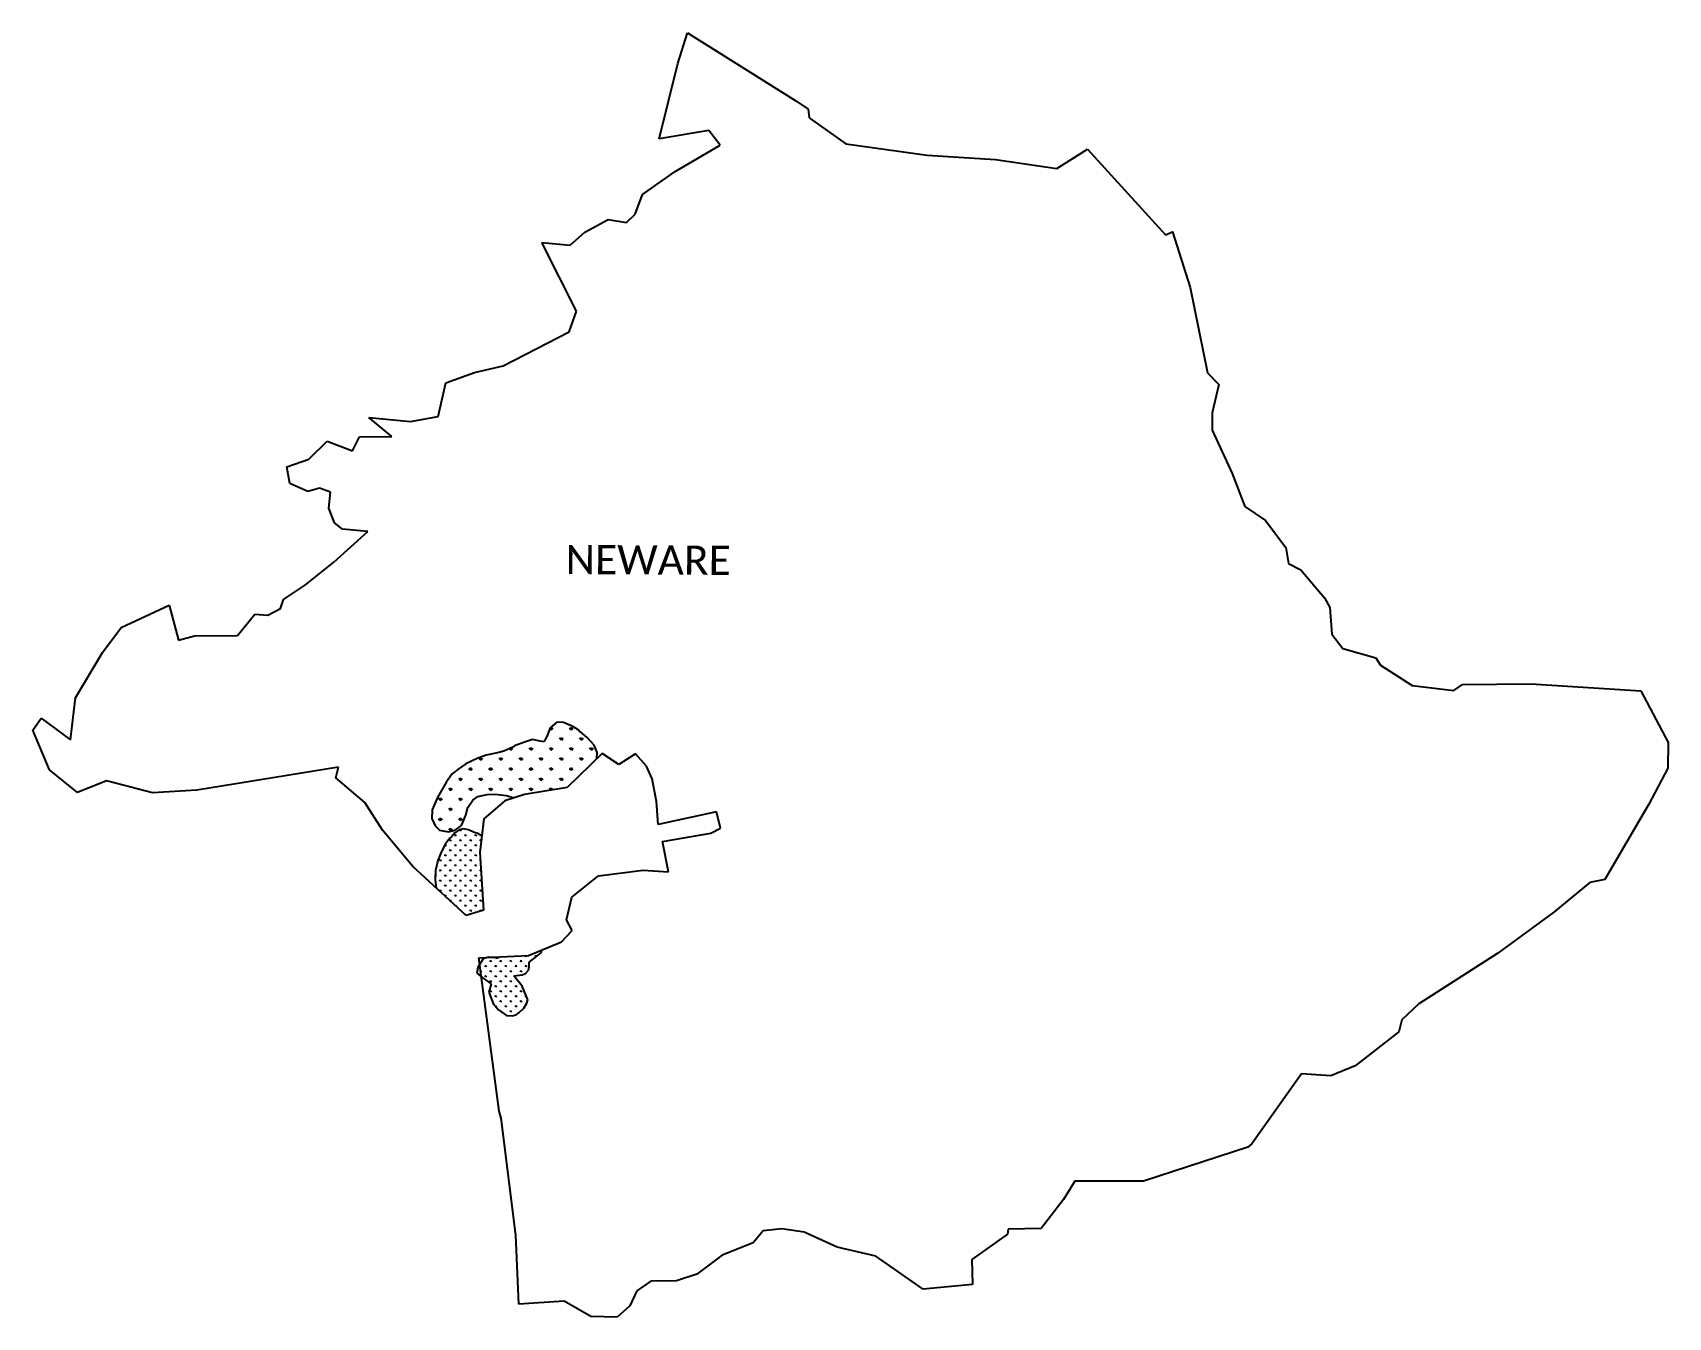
# Model space of a CAD drawing. Header units: metres. Extents: x 315728 to 321562, y 1890979 to 1895561.
import ezdxf

# ---------------------------------------------------------------- set-up
doc = ezdxf.new("R2010")
doc.units = ezdxf.units.M
for name, color, linetype in [('MANGROOVES', 112, 'Continuous'), ('village', 3, 'Continuous'), ('VILLAGE NAME', 250, 'Continuous')]:
    doc.layers.add(name, color=color, linetype=linetype)
doc.styles.get("Standard").update_dxf_attribs({"font": 'simplex.shx'})

msp = doc.modelspace()

# ---------------------------------------------------------------- linework, layer by layer
at = {"color": 3, "flags": 128}
msp.add_lwpolyline([(319381, 1895076.4), (319490.3, 1895145.4)], dxfattribs=at)
at = {"layer": 'MANGROOVES'}
for p, q in [((317573.5, 1893082.1), (317561.5, 1893050.5)), ((317597.7, 1893102.2), (317573.5, 1893082.1)), ((317621.6, 1893100.2), (317597.7, 1893102.2)), ((317654.1, 1893085.9), (317621.6, 1893100.2)), ((317673.2, 1893074.4), (317654.1, 1893085.9)), ((317681.2, 1893066.3), (317673.2, 1893074.4)), ((317681.6, 1893067.3), (317681.2, 1893066.3)), ((317705.5, 1893047.1), (317681.6, 1893067.3)), ((317440.4, 1893012.2), (317408.7, 1892998.1)), ((317446.3, 1893017.7), (317440.4, 1893012.2)), ((317485.3, 1893031.8), (317446.3, 1893017.7)), ((317510.7, 1893039.7), (317485.3, 1893031.8)), ((317531.9, 1893035.3), (317510.7, 1893039.7)), ((317551.8, 1893031.2), (317531.9, 1893035.3)), ((317561.5, 1893050.5), (317551.8, 1893031.2)), ((317731.1, 1893019.5), (317705.5, 1893047.1)), ((317741, 1892993.2), (317731.1, 1893019.5)), ((317273.4, 1892953), (317249.1, 1892937.1)), ((317313.8, 1892972.8), (317273.4, 1892953)), ((317346.1, 1892984.6), (317313.8, 1892972.8)), ((317386.5, 1892992.3), (317346.1, 1892984.6)), ((317408.7, 1892998.1), (317386.5, 1892992.3)), ((317740.3, 1892971.5), (317741, 1892993.2)), ((317204.3, 1892889.1), (317171.6, 1892833)), ((317224.7, 1892917.1), (317204.3, 1892889.1)), ((317249.1, 1892937.1), (317224.7, 1892917.1)), ((317171.6, 1892833), (317153.1, 1892788.8)), ((317297.4, 1892824), (317315.6, 1892836.1)), ((317315.6, 1892836.1), (317349, 1892843.5)), ((317349, 1892843.5), (317377.7, 1892845.1)), ((317377.7, 1892845.1), (317418.4, 1892840.6)), ((317418.4, 1892840.6), (317441, 1892833.2)), ((317441, 1892833.2), (317443.9, 1892831.4)), ((317153.1, 1892788.8), (317152, 1892757.9)), ((317273.4, 1892770), (317280.4, 1892798)), ((317280.4, 1892798), (317297.4, 1892824)), ((317152, 1892757.9), (317163.5, 1892732)), ((317163.5, 1892732), (317179.2, 1892716.5)), ((317179.2, 1892716.5), (317210.9, 1892710.8)), ((317210.9, 1892710.8), (317235.4, 1892716.9)), ((317248.4, 1892716.8), (317233.4, 1892707.3)), ((317235.4, 1892716.9), (317258.1, 1892733)), ((317263.2, 1892721), (317248.4, 1892716.8)), ((317258.1, 1892733), (317273.4, 1892770)), ((317282.4, 1892717.3), (317263.2, 1892721)), ((317300.9, 1892709.6), (317282.4, 1892717.3)), ((317200, 1892668.1), (317185.1, 1892638.5)), ((317215.3, 1892686.5), (317200, 1892668.1)), ((317223.4, 1892694.3), (317215.3, 1892686.5)), ((317233.4, 1892707.3), (317223.4, 1892694.3)), ((317316, 1892704.3), (317300.9, 1892709.6)), ((317330.2, 1892696.5), (317316, 1892704.3)), ((317172.9, 1892608.4), (317164.8, 1892572.3)), ((317185.1, 1892638.5), (317172.9, 1892608.4)), ((317164.8, 1892572.3), (317163.6, 1892538)), ((317163.6, 1892538), (317166.6, 1892510.9)), ((317334.8, 1892257.5), (317326.9, 1892244.3)), ((317354.1, 1892264.2), (317334.8, 1892257.5)), ((317371.5, 1892262.6), (317354.1, 1892264.2)), ((317388.4, 1892258.4), (317371.5, 1892262.6)), ((317389.5, 1892264.1), (317388.4, 1892258.4)), ((317499.3, 1892245.2), (317525.1, 1892266.4)), ((317525.1, 1892266.4), (317543.3, 1892280.2)), ((317543.3, 1892280.2), (317544.5, 1892289.2)), ((317316.3, 1892227), (317312, 1892206.2)), ((317312, 1892206.2), (317334.6, 1892189)), ((317326.9, 1892244.3), (317316.3, 1892227)), ((317334.6, 1892189), (317363.2, 1892168.6)), ((317444.8, 1892197.1), (317473.5, 1892200.6)), ((317473.4, 1892160.5), (317444.8, 1892197.1)), ((317473.5, 1892200.6), (317486, 1892205.4)), ((317486, 1892205.4), (317497.1, 1892217.2)), ((317497.1, 1892217.2), (317498.4, 1892229.5)), ((317498.4, 1892229.5), (317499.3, 1892245.2)), ((317363.2, 1892168.6), (317354.9, 1892138.5)), ((317354.9, 1892138.5), (317370.8, 1892098)), ((317494.2, 1892111.3), (317473.4, 1892160.5)), ((317370.8, 1892098), (317389.5, 1892075.8)), ((317389.5, 1892075.8), (317418.3, 1892056)), ((317463.1, 1892066.2), (317479.6, 1892081.3)), ((317479.6, 1892081.3), (317490.1, 1892099.8)), ((317490.1, 1892099.8), (317494.2, 1892111.3)), ((317418.3, 1892056), (317438.7, 1892053.8)), ((317438.7, 1892053.8), (317453, 1892058.3)), ((317453, 1892058.3), (317463.1, 1892066.2))]:
    msp.add_line(p, q, dxfattribs=at)
at = {"layer": 'MANGROOVES', "linetype": 'Continuous'}
for p, q in [((317577.8, 1893073.9), (317572.4, 1893079.3)), ((317577.8, 1893073.9), (317577.8, 1893083.4)), ((317577.8, 1893073.9), (317584.5, 1893080.6)), ((317649.6, 1893073.9), (317642.9, 1893080.6)), ((317649.6, 1893073.9), (317649.6, 1893083.4)), ((317649.6, 1893073.9), (317656.4, 1893080.6)), ((317434.1, 1893002.1), (317429, 1893007.1)), ((317434.1, 1893002.1), (317434.1, 1893009.4)), ((317434.1, 1893002.1), (317440.8, 1893008.8)), ((317505.9, 1893002.1), (317499.2, 1893008.8)), ((317505.9, 1893002.1), (317505.9, 1893011.6)), ((317505.9, 1893002.1), (317512.7, 1893008.8)), ((317577.8, 1893002.1), (317571, 1893008.8)), ((317577.8, 1893002.1), (317577.8, 1893011.6)), ((317577.8, 1893002.1), (317584.5, 1893008.8)), ((317613.7, 1893038), (317607, 1893044.7)), ((317613.7, 1893038), (317613.7, 1893047.5)), ((317613.7, 1893038), (317620.4, 1893044.7)), ((317649.6, 1893002.1), (317642.9, 1893008.8)), ((317649.6, 1893002.1), (317649.6, 1893011.6)), ((317649.6, 1893002.1), (317656.4, 1893008.8)), ((317685.5, 1893038), (317678.8, 1893044.7)), ((317685.5, 1893038), (317685.5, 1893047.5)), ((317685.5, 1893038), (317692.3, 1893044.7)), ((317721.5, 1893002.1), (317714.7, 1893008.8)), ((317721.5, 1893002.1), (317721.5, 1893011.6)), ((317721.5, 1893002.1), (317728.2, 1893008.8)), ((317326.3, 1892966.1), (317319.6, 1892972.9)), ((317326.3, 1892966.1), (317326.3, 1892975.7)), ((317326.3, 1892966.1), (317333.1, 1892972.9)), ((317398.2, 1892966.1), (317391.4, 1892972.9)), ((317398.2, 1892966.1), (317398.2, 1892975.7)), ((317398.2, 1892966.1), (317404.9, 1892972.9)), ((317470, 1892966.1), (317463.3, 1892972.9)), ((317470, 1892966.1), (317470, 1892975.7)), ((317470, 1892966.1), (317476.7, 1892972.9)), ((317541.9, 1892966.1), (317535.1, 1892972.9)), ((317541.9, 1892966.1), (317541.9, 1892975.7)), ((317541.9, 1892966.1), (317548.6, 1892972.9)), ((317613.7, 1892966.1), (317607, 1892972.9)), ((317613.7, 1892966.1), (317613.7, 1892975.7)), ((317613.7, 1892966.1), (317620.4, 1892972.9)), ((317685.5, 1892966.1), (317678.8, 1892972.9)), ((317685.5, 1892966.1), (317685.5, 1892975.7)), ((317685.5, 1892966.1), (317692.3, 1892972.9)), ((317254.5, 1892894.3), (317247.8, 1892901)), ((317254.5, 1892894.3), (317254.5, 1892903.8)), ((317254.5, 1892894.3), (317261.2, 1892901)), ((317290.4, 1892930.2), (317283.7, 1892937)), ((317290.4, 1892930.2), (317290.4, 1892939.8)), ((317290.4, 1892930.2), (317297.1, 1892937)), ((317326.3, 1892894.3), (317319.6, 1892901)), ((317326.3, 1892894.3), (317326.3, 1892903.8)), ((317326.3, 1892894.3), (317333.1, 1892901)), ((317362.3, 1892930.2), (317355.5, 1892937)), ((317362.3, 1892930.2), (317362.3, 1892939.8)), ((317362.3, 1892930.2), (317369, 1892937)), ((317398.2, 1892894.3), (317391.4, 1892901)), ((317398.2, 1892894.3), (317398.2, 1892903.8)), ((317398.2, 1892894.3), (317404.9, 1892901)), ((317434.1, 1892930.2), (317427.4, 1892937)), ((317434.1, 1892930.2), (317434.1, 1892939.8)), ((317434.1, 1892930.2), (317440.8, 1892937)), ((317470, 1892894.3), (317463.3, 1892901)), ((317470, 1892894.3), (317470, 1892903.8)), ((317470, 1892894.3), (317476.7, 1892901)), ((317505.9, 1892930.2), (317499.2, 1892937)), ((317505.9, 1892930.2), (317505.9, 1892939.8)), ((317505.9, 1892930.2), (317512.7, 1892937)), ((317541.9, 1892894.3), (317535.1, 1892901)), ((317541.9, 1892894.3), (317541.9, 1892903.8)), ((317541.9, 1892894.3), (317548.6, 1892901)), ((317577.8, 1892930.2), (317571, 1892937)), ((317577.8, 1892930.2), (317577.8, 1892939.8)), ((317577.8, 1892930.2), (317584.5, 1892937)), ((317613.7, 1892894.3), (317607, 1892901)), ((317613.7, 1892894.3), (317613.7, 1892903.8)), ((317613.7, 1892894.3), (317620.4, 1892901)), ((317649.6, 1892930.2), (317642.9, 1892937)), ((317649.6, 1892930.2), (317649.6, 1892939.8)), ((317649.6, 1892930.2), (317656.4, 1892937)), ((317182.6, 1892822.5), (317182.6, 1892832)), ((317218.6, 1892858.4), (317211.8, 1892865.1)), ((317218.6, 1892858.4), (317218.6, 1892867.9)), ((317218.6, 1892858.4), (317225.3, 1892865.1)), ((317254.5, 1892822.5), (317254.5, 1892832)), ((317290.4, 1892858.4), (317283.7, 1892865.1)), ((317290.4, 1892858.4), (317290.4, 1892867.9)), ((317290.4, 1892858.4), (317297.1, 1892865.1)), ((317362.3, 1892858.4), (317355.5, 1892865.1)), ((317362.3, 1892858.4), (317362.3, 1892867.9)), ((317362.3, 1892858.4), (317369, 1892865.1)), ((317434.1, 1892858.4), (317427.4, 1892865.1)), ((317434.1, 1892858.4), (317434.1, 1892867.9)), ((317434.1, 1892858.4), (317440.8, 1892865.1)), ((317505.9, 1892858.4), (317499.2, 1892865.1)), ((317505.9, 1892858.4), (317505.9, 1892867.9)), ((317505.9, 1892858.4), (317512.7, 1892865.1)), ((317577, 1892859.2), (317571, 1892865.1)), ((317577.8, 1892859.3), (317577.8, 1892867.9)), ((317578.9, 1892859.5), (317584.5, 1892865.1)), ((317182.6, 1892822.5), (317175.9, 1892829.2)), ((317182.6, 1892822.5), (317189.4, 1892829.2)), ((317218.6, 1892786.5), (317211.8, 1892793.3)), ((317218.6, 1892786.5), (317218.6, 1892796.1)), ((317218.6, 1892786.5), (317225.3, 1892793.3)), ((317254.5, 1892822.5), (317247.8, 1892829.2)), ((317254.5, 1892822.5), (317261.2, 1892829.2)), ((317182.6, 1892750.6), (317175.9, 1892757.4)), ((317182.6, 1892750.6), (317182.6, 1892760.1)), ((317182.6, 1892750.6), (317189.4, 1892757.4)), ((317218.6, 1892714.7), (317211.8, 1892721.4)), ((317218.6, 1892714.7), (317218.6, 1892724.2)), ((317218.6, 1892714.7), (317225.3, 1892721.4)), ((317254.5, 1892750.6), (317247.8, 1892757.4)), ((317254.5, 1892714.7), (317251.5, 1892717.7)), ((317254.5, 1892750.6), (317254.5, 1892760.1)), ((317254.5, 1892750.6), (317261.2, 1892757.4)), ((317254.5, 1892714.7), (317254.5, 1892718.5)), ((317254.5, 1892714.7), (317257.9, 1892718.1)), ((317200.6, 1892660.8), (317197.8, 1892663.7)), ((317200.6, 1892660.8), (317200.6, 1892665.6)), ((317200.6, 1892660.8), (317204, 1892664.2)), ((317218.6, 1892678.8), (317215.2, 1892682.1)), ((317218.6, 1892678.8), (317218.6, 1892683.5)), ((317218.6, 1892678.8), (317221.9, 1892682.1)), ((317236.5, 1892696.7), (317233.2, 1892700.1)), ((317236.5, 1892660.8), (317233.2, 1892664.2)), ((317236.5, 1892696.7), (317236.5, 1892701.5)), ((317236.5, 1892696.7), (317239.9, 1892700.1)), ((317236.5, 1892660.8), (317236.5, 1892665.6)), ((317236.5, 1892660.8), (317239.9, 1892664.2)), ((317254.5, 1892678.8), (317251.1, 1892682.1)), ((317254.5, 1892678.8), (317254.5, 1892683.5)), ((317254.5, 1892678.8), (317257.9, 1892682.1)), ((317272.4, 1892696.7), (317269.1, 1892700.1)), ((317272.4, 1892660.8), (317269.1, 1892664.2)), ((317272.4, 1892696.7), (317272.4, 1892701.5)), ((317272.4, 1892696.7), (317275.8, 1892700.1)), ((317272.4, 1892660.8), (317272.4, 1892665.6)), ((317272.4, 1892660.8), (317275.8, 1892664.2)), ((317290.4, 1892678.8), (317287, 1892682.1)), ((317290.4, 1892678.8), (317290.4, 1892683.5)), ((317290.4, 1892678.8), (317293.8, 1892682.1)), ((317308.4, 1892696.7), (317305, 1892700.1)), ((317308.4, 1892660.8), (317305, 1892664.2)), ((317308.4, 1892696.7), (317308.4, 1892701.5)), ((317308.4, 1892696.7), (317311.7, 1892700.1)), ((317308.4, 1892660.8), (317308.4, 1892665.6)), ((317308.4, 1892660.8), (317311.7, 1892664.2)), ((317326.3, 1892678.8), (317323, 1892682.1)), ((317326.3, 1892678.8), (317326.3, 1892683.5)), ((317326.3, 1892678.8), (317328.4, 1892680.8)), ((317182.6, 1892606.9), (317179.3, 1892610.3)), ((317182.6, 1892606.9), (317182.6, 1892611.7)), ((317182.6, 1892606.9), (317186, 1892610.3)), ((317200.6, 1892624.9), (317197.2, 1892628.3)), ((317200.6, 1892624.9), (317200.6, 1892629.7)), ((317200.6, 1892624.9), (317204, 1892628.3)), ((317218.6, 1892642.9), (317215.2, 1892646.2)), ((317218.6, 1892606.9), (317215.2, 1892610.3)), ((317218.6, 1892642.9), (317218.6, 1892647.6)), ((317218.6, 1892642.9), (317221.9, 1892646.2)), ((317218.6, 1892606.9), (317218.6, 1892611.7)), ((317218.6, 1892606.9), (317221.9, 1892610.3)), ((317236.5, 1892624.9), (317233.2, 1892628.3)), ((317236.5, 1892624.9), (317236.5, 1892629.7)), ((317236.5, 1892624.9), (317239.9, 1892628.3)), ((317254.5, 1892642.9), (317251.1, 1892646.2)), ((317254.5, 1892606.9), (317251.1, 1892610.3)), ((317254.5, 1892642.9), (317254.5, 1892647.6)), ((317254.5, 1892642.9), (317257.9, 1892646.2)), ((317254.5, 1892606.9), (317254.5, 1892611.7)), ((317254.5, 1892606.9), (317257.9, 1892610.3)), ((317272.4, 1892624.9), (317269.1, 1892628.3)), ((317272.4, 1892624.9), (317272.4, 1892629.7)), ((317272.4, 1892624.9), (317275.8, 1892628.3)), ((317290.4, 1892642.9), (317287, 1892646.2)), ((317290.4, 1892606.9), (317287, 1892610.3)), ((317290.4, 1892642.9), (317290.4, 1892647.6)), ((317290.4, 1892642.9), (317293.8, 1892646.2)), ((317290.4, 1892606.9), (317290.4, 1892611.7)), ((317290.4, 1892606.9), (317293.8, 1892610.3)), ((317308.4, 1892624.9), (317305, 1892628.3)), ((317308.4, 1892624.9), (317308.4, 1892629.7)), ((317308.4, 1892624.9), (317311.7, 1892628.3)), ((317324.4, 1892644.8), (317323, 1892646.2)), ((317325.3, 1892608), (317323, 1892610.3)), ((317164.7, 1892553.1), (317164.2, 1892553.6)), ((317164.7, 1892553.1), (317164.7, 1892557.8)), ((317164.7, 1892553.1), (317168.1, 1892556.4)), ((317182.6, 1892571), (317179.3, 1892574.4)), ((317182.6, 1892571), (317182.6, 1892575.8)), ((317182.6, 1892571), (317186, 1892574.4)), ((317182.6, 1892535.1), (317182.6, 1892539.9)), ((317200.6, 1892589), (317197.2, 1892592.3)), ((317200.6, 1892553.1), (317197.2, 1892556.4)), ((317200.6, 1892589), (317200.6, 1892593.7)), ((317200.6, 1892589), (317204, 1892592.3)), ((317200.6, 1892553.1), (317200.6, 1892557.8)), ((317200.6, 1892553.1), (317204, 1892556.4)), ((317218.6, 1892571), (317215.2, 1892574.4)), ((317218.6, 1892571), (317218.6, 1892575.8)), ((317218.6, 1892571), (317221.9, 1892574.4)), ((317218.6, 1892535.1), (317218.6, 1892539.9)), ((317236.5, 1892589), (317233.2, 1892592.3)), ((317236.5, 1892553.1), (317233.2, 1892556.4)), ((317236.5, 1892589), (317236.5, 1892593.7)), ((317236.5, 1892589), (317239.9, 1892592.3)), ((317236.5, 1892553.1), (317236.5, 1892557.8)), ((317236.5, 1892553.1), (317239.9, 1892556.4)), ((317254.5, 1892571), (317251.1, 1892574.4)), ((317254.5, 1892571), (317254.5, 1892575.8)), ((317254.5, 1892571), (317257.9, 1892574.4)), ((317254.5, 1892535.1), (317254.5, 1892539.9)), ((317272.4, 1892589), (317269.1, 1892592.3)), ((317272.4, 1892553.1), (317269.1, 1892556.4)), ((317272.4, 1892589), (317272.4, 1892593.7)), ((317272.4, 1892589), (317275.8, 1892592.3)), ((317272.4, 1892553.1), (317272.4, 1892557.8)), ((317272.4, 1892553.1), (317275.8, 1892556.4)), ((317290.4, 1892571), (317287, 1892574.4)), ((317290.4, 1892571), (317290.4, 1892575.8)), ((317290.4, 1892571), (317293.8, 1892574.4)), ((317290.4, 1892535.1), (317290.4, 1892539.9)), ((317308.4, 1892589), (317305, 1892592.3)), ((317308.4, 1892553.1), (317305, 1892556.4)), ((317308.4, 1892589), (317308.4, 1892593.7)), ((317308.4, 1892589), (317311.7, 1892592.3)), ((317308.4, 1892553.1), (317308.4, 1892557.8)), ((317308.4, 1892553.1), (317311.7, 1892556.4)), ((317326.3, 1892571), (317323, 1892574.4)), ((317326.3, 1892571), (317326.3, 1892575.8)), ((317326.3, 1892571), (317327.5, 1892572.2)), ((317326.3, 1892535.1), (317326.3, 1892539.9)), ((317165.8, 1892518.3), (317168.1, 1892520.5)), ((317182.6, 1892535.1), (317179.3, 1892538.5)), ((317182.6, 1892499.2), (317179.3, 1892502.5)), ((317182.6, 1892535.1), (317186, 1892538.5)), ((317182.6, 1892499.2), (317182.6, 1892503.9)), ((317182.6, 1892499.2), (317186, 1892502.5)), ((317200.6, 1892517.1), (317197.2, 1892520.5)), ((317200.6, 1892481.2), (317197.2, 1892484.6)), ((317200.6, 1892517.1), (317200.6, 1892521.9)), ((317200.6, 1892517.1), (317204, 1892520.5)), ((317200.6, 1892481.2), (317200.6, 1892486)), ((317200.6, 1892481.2), (317204, 1892484.6)), ((317218.6, 1892535.1), (317215.2, 1892538.5)), ((317218.6, 1892499.2), (317215.2, 1892502.5)), ((317218.6, 1892535.1), (317221.9, 1892538.5)), ((317218.6, 1892499.2), (317218.6, 1892503.9)), ((317218.6, 1892499.2), (317221.9, 1892502.5)), ((317236.5, 1892517.1), (317233.2, 1892520.5)), ((317236.5, 1892481.2), (317233.2, 1892484.6)), ((317236.5, 1892517.1), (317236.5, 1892521.9)), ((317236.5, 1892517.1), (317239.9, 1892520.5)), ((317236.5, 1892481.2), (317236.5, 1892486)), ((317236.5, 1892481.2), (317239.9, 1892484.6)), ((317254.5, 1892535.1), (317251.1, 1892538.5)), ((317254.5, 1892499.2), (317251.1, 1892502.5)), ((317254.5, 1892535.1), (317257.9, 1892538.5)), ((317254.5, 1892499.2), (317254.5, 1892503.9)), ((317254.5, 1892499.2), (317257.9, 1892502.5)), ((317272.4, 1892517.1), (317269.1, 1892520.5)), ((317272.4, 1892481.2), (317269.1, 1892484.6)), ((317272.4, 1892517.1), (317272.4, 1892521.9)), ((317272.4, 1892517.1), (317275.8, 1892520.5)), ((317272.4, 1892481.2), (317272.4, 1892486)), ((317272.4, 1892481.2), (317275.8, 1892484.6)), ((317290.4, 1892535.1), (317287, 1892538.5)), ((317290.4, 1892499.2), (317287, 1892502.5)), ((317290.4, 1892535.1), (317293.8, 1892538.5)), ((317290.4, 1892499.2), (317290.4, 1892503.9)), ((317290.4, 1892499.2), (317293.8, 1892502.5)), ((317308.4, 1892517.1), (317305, 1892520.5)), ((317308.4, 1892481.2), (317305, 1892484.6)), ((317308.4, 1892517.1), (317308.4, 1892521.9)), ((317308.4, 1892517.1), (317311.7, 1892520.5)), ((317308.4, 1892481.2), (317308.4, 1892486)), ((317308.4, 1892481.2), (317311.7, 1892484.6)), ((317326.3, 1892535.1), (317323, 1892538.5)), ((317326.3, 1892499.2), (317323, 1892502.5)), ((317326.3, 1892535.1), (317329.6, 1892538.3)), ((317326.3, 1892499.2), (317326.3, 1892503.9)), ((317326.3, 1892499.2), (317329.7, 1892502.5)), ((317218.6, 1892463.3), (317215.2, 1892466.6)), ((317218.6, 1892463.3), (317218.6, 1892468)), ((317218.6, 1892463.3), (317221.9, 1892466.6)), ((317236.5, 1892446.3), (317236.5, 1892450.1)), ((317237, 1892445.8), (317239.9, 1892448.7)), ((317254.5, 1892463.3), (317251.1, 1892466.6)), ((317254.5, 1892463.3), (317254.5, 1892468)), ((317254.5, 1892463.3), (317257.9, 1892466.6)), ((317254.5, 1892429.7), (317254.5, 1892432.1)), ((317255.7, 1892428.6), (317257.9, 1892430.7)), ((317272.4, 1892445.3), (317269.1, 1892448.7)), ((317272.4, 1892445.3), (317272.4, 1892450.1)), ((317272.4, 1892445.3), (317275.8, 1892448.7)), ((317290.4, 1892463.3), (317287, 1892466.6)), ((317290.4, 1892427.3), (317287, 1892430.7)), ((317290.4, 1892463.3), (317290.4, 1892468)), ((317290.4, 1892463.3), (317293.8, 1892466.6)), ((317290.4, 1892427.3), (317290.4, 1892432.1)), ((317290.4, 1892427.3), (317293.8, 1892430.7)), ((317308.4, 1892445.3), (317305, 1892448.7)), ((317308.4, 1892445.3), (317308.4, 1892450.1)), ((317308.4, 1892445.3), (317311.7, 1892448.7)), ((317326.3, 1892463.3), (317323, 1892466.6)), ((317326.1, 1892427.6), (317323, 1892430.7)), ((317326.3, 1892463.3), (317326.3, 1892468)), ((317326.3, 1892463.3), (317329.7, 1892466.6)), ((317326.3, 1892427.7), (317326.3, 1892432.1)), ((317326.8, 1892427.8), (317329.7, 1892430.7)), ((317272.4, 1892413.1), (317272.4, 1892414.1)), ((317275, 1892412), (317275.8, 1892412.7)), ((317362.3, 1892247.7), (317358.9, 1892251.1)), ((317362.3, 1892247.7), (317362.3, 1892252.5)), ((317362.3, 1892247.7), (317365.6, 1892251.1)), ((317398.2, 1892247.7), (317394.8, 1892251.1)), ((317398.2, 1892247.7), (317398.2, 1892252.5)), ((317398.2, 1892247.7), (317401.5, 1892251.1)), ((317434.1, 1892247.7), (317430.7, 1892251.1)), ((317434.1, 1892247.7), (317434.1, 1892252.5)), ((317434.1, 1892247.7), (317437.5, 1892251.1)), ((317452.1, 1892265.7), (317450.8, 1892267)), ((317452.1, 1892265.7), (317453.5, 1892267.1)), ((317452.1, 1892265.7), (317452.1, 1892267)), ((317470, 1892247.7), (317466.6, 1892251.1)), ((317470, 1892247.7), (317470, 1892252.5)), ((317470, 1892247.7), (317473.4, 1892251.1)), ((317488, 1892265.7), (317485.1, 1892268.6)), ((317488, 1892265.7), (317491.2, 1892268.9)), ((317488, 1892265.7), (317488, 1892268.7)), ((317504.4, 1892249.3), (317502.6, 1892251.1)), ((317505.9, 1892250.6), (317505.9, 1892252.5)), ((317523.9, 1892265.7), (317520.5, 1892269.1)), ((317523.9, 1892265.7), (317523.9, 1892270.5)), ((317523.9, 1892265.7), (317527.3, 1892269.1)), ((317541.9, 1892283.6), (317538.7, 1892286.8)), ((317541.9, 1892283.6), (317541.9, 1892288.1)), ((317541.9, 1892283.6), (317544.1, 1892285.9)), ((317326.3, 1892211.8), (317325.4, 1892212.8)), ((317326.3, 1892211.8), (317326.3, 1892216.6)), ((317326.3, 1892211.8), (317329.7, 1892215.2)), ((317344.3, 1892229.8), (317340.9, 1892233.1)), ((317344.3, 1892193.8), (317340.9, 1892197.2)), ((317344.3, 1892229.8), (317344.3, 1892234.5)), ((317344.3, 1892229.8), (317347.7, 1892233.1)), ((317344.3, 1892193.8), (317344.3, 1892198.6)), ((317344.3, 1892193.8), (317347.7, 1892197.2)), ((317362.3, 1892211.8), (317358.9, 1892215.2)), ((317362.3, 1892211.8), (317362.3, 1892216.6)), ((317362.3, 1892211.8), (317365.6, 1892215.2)), ((317380.2, 1892229.8), (317376.8, 1892233.1)), ((317380.2, 1892193.8), (317376.8, 1892197.2)), ((317380.2, 1892229.8), (317380.2, 1892234.5)), ((317380.2, 1892229.8), (317383.6, 1892233.1)), ((317380.2, 1892193.8), (317380.2, 1892198.6)), ((317380.2, 1892193.8), (317383.6, 1892197.2)), ((317398.2, 1892211.8), (317394.8, 1892215.2)), ((317398.2, 1892211.8), (317398.2, 1892216.6)), ((317398.2, 1892211.8), (317401.5, 1892215.2)), ((317416.1, 1892229.8), (317412.8, 1892233.1)), ((317416.1, 1892193.8), (317412.8, 1892197.2)), ((317416.1, 1892229.8), (317416.1, 1892234.5)), ((317416.1, 1892229.8), (317419.5, 1892233.1)), ((317416.1, 1892193.8), (317416.1, 1892198.6)), ((317416.1, 1892193.8), (317419.5, 1892197.2)), ((317434.1, 1892211.8), (317430.7, 1892215.2)), ((317434.1, 1892211.8), (317434.1, 1892216.6)), ((317434.1, 1892211.8), (317437.5, 1892215.2)), ((317452.1, 1892229.8), (317448.7, 1892233.1)), ((317452.1, 1892229.8), (317452.1, 1892234.5)), ((317452.1, 1892229.8), (317455.4, 1892233.1)), ((317452.1, 1892198), (317452.1, 1892198.6)), ((317470, 1892211.8), (317466.6, 1892215.2)), ((317470, 1892211.8), (317470, 1892216.6)), ((317470, 1892211.8), (317473.4, 1892215.2)), ((317488, 1892229.8), (317484.6, 1892233.1)), ((317488, 1892229.8), (317488, 1892234.5)), ((317488, 1892229.8), (317491.3, 1892233.1)), ((317362.3, 1892175.9), (317358.9, 1892179.3)), ((317362.3, 1892140), (317358.9, 1892143.3)), ((317362.3, 1892175.9), (317362.3, 1892180.6)), ((317362.3, 1892175.9), (317365.6, 1892179.3)), ((317362.3, 1892140), (317362.3, 1892144.7)), ((317362.3, 1892140), (317365.6, 1892143.3)), ((317380.2, 1892157.9), (317376.8, 1892161.3)), ((317380.2, 1892157.9), (317380.2, 1892162.7)), ((317380.2, 1892157.9), (317383.6, 1892161.3)), ((317398.2, 1892175.9), (317394.8, 1892179.3)), ((317398.2, 1892140), (317394.8, 1892143.3)), ((317398.2, 1892175.9), (317398.2, 1892180.6)), ((317398.2, 1892175.9), (317401.5, 1892179.3)), ((317398.2, 1892140), (317398.2, 1892144.7)), ((317398.2, 1892140), (317401.5, 1892143.3)), ((317416.1, 1892157.9), (317412.8, 1892161.3)), ((317416.1, 1892157.9), (317416.1, 1892162.7)), ((317416.1, 1892157.9), (317419.5, 1892161.3)), ((317434.1, 1892175.9), (317430.7, 1892179.3)), ((317434.1, 1892140), (317430.7, 1892143.3)), ((317434.1, 1892175.9), (317434.1, 1892180.6)), ((317434.1, 1892175.9), (317437.5, 1892179.3)), ((317434.1, 1892140), (317434.1, 1892144.7)), ((317434.1, 1892140), (317437.5, 1892143.3)), ((317452.1, 1892157.9), (317448.7, 1892161.3)), ((317452.1, 1892157.9), (317452.1, 1892162.7)), ((317452.1, 1892157.9), (317455.4, 1892161.3)), ((317470, 1892140), (317466.6, 1892143.3)), ((317470, 1892140), (317470, 1892144.7)), ((317470, 1892140), (317473.4, 1892143.3)), ((317380.2, 1892122), (317376.8, 1892125.4)), ((317380.2, 1892122), (317380.2, 1892126.8)), ((317380.2, 1892122), (317383.6, 1892125.4)), ((317380.2, 1892086.8), (317380.2, 1892090.8)), ((317380.5, 1892086.4), (317383.6, 1892089.5)), ((317398.2, 1892104), (317394.8, 1892107.4)), ((317398.2, 1892104), (317398.2, 1892108.8)), ((317398.2, 1892104), (317401.5, 1892107.4)), ((317398.2, 1892069.8), (317398.2, 1892072.9)), ((317416.1, 1892122), (317412.8, 1892125.4)), ((317416.1, 1892086.1), (317412.8, 1892089.5)), ((317416.1, 1892122), (317416.1, 1892126.8)), ((317416.1, 1892122), (317419.5, 1892125.4)), ((317416.1, 1892086.1), (317416.1, 1892090.8)), ((317416.1, 1892086.1), (317419.5, 1892089.5)), ((317434.1, 1892104), (317430.7, 1892107.4)), ((317434.1, 1892104), (317434.1, 1892108.8)), ((317434.1, 1892104), (317437.5, 1892107.4)), ((317434.1, 1892068.1), (317434.1, 1892072.9)), ((317452.1, 1892122), (317448.7, 1892125.4)), ((317452.1, 1892086.1), (317448.7, 1892089.5)), ((317452.1, 1892122), (317452.1, 1892126.8)), ((317452.1, 1892122), (317455.4, 1892125.4)), ((317452.1, 1892086.1), (317452.1, 1892090.8)), ((317452.1, 1892086.1), (317455.4, 1892089.5)), ((317470, 1892104), (317466.6, 1892107.4)), ((317470, 1892104), (317470, 1892108.8)), ((317470, 1892104), (317473.4, 1892107.4)), ((317470, 1892072.5), (317470, 1892072.9)), ((317488, 1892122), (317484.6, 1892125.4)), ((317488, 1892122), (317488, 1892126.1)), ((317488, 1892122), (317489.2, 1892123.2)), ((317399.2, 1892069.1), (317401.5, 1892071.5)), ((317434.1, 1892068.1), (317430.7, 1892071.5)), ((317434.1, 1892068.1), (317437.5, 1892071.5)), ((317467.7, 1892070.4), (317466.6, 1892071.5))]:
    msp.add_line(p, q, dxfattribs=at)
at = {"layer": 'village', "color": 3}
for p, q in [((318029.4, 1895451.4), (318063.4, 1895560.9)), ((318063.4, 1895560.9), (318450.2, 1895318.3)), ((317963.1, 1895183), (318029.4, 1895451.4)), ((318450.2, 1895318.3), (318493.5, 1895287.9)), ((318493.5, 1895287.9), (318497.9, 1895257.1)), ((318497.9, 1895257.1), (318628.1, 1895164.6)), ((318140.3, 1895212.5), (317963.1, 1895183)), ((318179.8, 1895159.9), (318140.3, 1895212.5)), ((318628.1, 1895164.6), (318918.9, 1895124.3)), ((318019.7, 1895066.2), (318179.8, 1895159.9)), ((318918.9, 1895124.3), (319162.3, 1895108.2)), ((319162.3, 1895108.2), (319381, 1895076.4)), ((317903.6, 1894983.4), (318019.7, 1895066.2)), ((317877.4, 1894913.6), (317903.6, 1894983.4)), ((317698, 1894849.9), (317780.9, 1894894.2)), ((317780.9, 1894894.2), (317845.9, 1894884)), ((317845.9, 1894884), (317877.4, 1894913.6)), ((317644.7, 1894802.7), (317698, 1894849.9)), ((317667.9, 1894567.2), (317543.6, 1894813.1)), ((317543.6, 1894813.1), (317644.7, 1894802.7)), ((317641, 1894494.2), (317667.9, 1894567.2)), ((317406.1, 1894372.5), (317641, 1894494.2)), ((317201.8, 1894312.4), (317304.5, 1894349.5)), ((317304.5, 1894349.5), (317406.1, 1894372.5)), ((317174.3, 1894192.3), (317201.8, 1894312.4)), ((317009.6, 1894120.9), (316926.8, 1894188.7)), ((316926.8, 1894188.7), (317075.5, 1894173.9)), ((317075.5, 1894173.9), (317174.3, 1894192.3)), ((316868.9, 1894069.8), (316894.1, 1894119.1)), ((316894.1, 1894119.1), (317009.6, 1894120.9)), ((319935.7, 1894143.5), (320006, 1893989)), ((316712.5, 1894039.8), (316778.9, 1894103.7)), ((316778.9, 1894103.7), (316868.9, 1894069.8)), ((316634.8, 1894012.5), (316712.5, 1894039.8)), ((316645.8, 1893952.5), (316634.8, 1894012.5)), ((316709.5, 1893924.3), (316645.8, 1893952.5)), ((320006, 1893989), (320051.2, 1893871.3)), ((316751, 1893936.4), (316709.5, 1893924.3)), ((316790.7, 1893922.5), (316751, 1893936.4)), ((316784.7, 1893864.6), (316790.7, 1893922.5)), ((316804.3, 1893812.9), (316784.7, 1893864.6)), ((320051.2, 1893871.3), (320125.1, 1893820.8)), ((316802, 1893672.6), (316923.5, 1893781.5)), ((316833.2, 1893790.5), (316804.3, 1893812.9)), ((316923.5, 1893781.5), (316833.2, 1893790.5)), ((320125.1, 1893820.8), (320198.4, 1893725)), ((320198.4, 1893725), (320207.9, 1893668.2)), ((316701.6, 1893591.1), (316802, 1893672.6)), ((320207.9, 1893668.2), (320251.7, 1893645.1)), ((316623, 1893539.6), (316701.6, 1893591.1)), ((320251.7, 1893645.1), (320336.1, 1893544.9)), ((316611.9, 1893507.6), (316623, 1893539.6)), ((320336.1, 1893544.9), (320355, 1893511.1)), ((316043.9, 1893439.3), (316214.6, 1893519.4)), ((316214.6, 1893519.4), (316248.6, 1893394.6)), ((316458, 1893411.3), (316520.2, 1893486.7)), ((316520.2, 1893486.7), (316567.3, 1893483.6)), ((316567.3, 1893483.6), (316611.9, 1893507.6)), ((320355, 1893511.1), (320361.9, 1893415.6)), ((315976.5, 1893349.7), (316043.9, 1893439.3)), ((320361.9, 1893415.6), (320400.8, 1893364.1)), ((316248.6, 1893394.6), (316304.7, 1893410.2)), ((316304.7, 1893410.2), (316458, 1893411.3)), ((320400.8, 1893364.1), (320518.5, 1893331.8)), ((315881.3, 1893188.8), (315976.5, 1893349.7)), ((320518.5, 1893331.8), (320535.4, 1893304.8)), ((320535.4, 1893304.8), (320648.5, 1893232.9)), ((315863.1, 1893038.7), (315881.3, 1893188.8)), ((320648.5, 1893232.9), (320797.1, 1893215.2)), ((320797.1, 1893215.2), (320827.5, 1893236.2)), ((320827.5, 1893236.2), (321071.3, 1893238.2)), ((321071.3, 1893238.2), (321464.2, 1893214.1)), ((321464.2, 1893214.1), (321562.1, 1893029.2)), ((315728.1, 1893073.2), (315758, 1893116.6)), ((315787.8, 1892931.2), (315728.1, 1893073.2)), ((315758, 1893116.6), (315863.1, 1893038.7)), ((321562.1, 1893029.2), (321560, 1892938.1)), ((317759.3, 1892990), (317634, 1892868.5)), ((317818.7, 1892950.3), (317759.3, 1892990)), ((317878.3, 1892988.5), (317818.7, 1892950.3)), ((317918, 1892945.2), (317878.3, 1892988.5)), ((315888.4, 1892851.1), (315787.8, 1892931.2)), ((315991.5, 1892892.9), (315888.4, 1892851.1)), ((316155, 1892849.3), (315991.5, 1892892.9)), ((316819.1, 1892941.6), (316313.6, 1892859)), ((316809.4, 1892903.4), (316819.1, 1892941.6)), ((316912.3, 1892814.8), (316809.4, 1892903.4)), ((317937.4, 1892899.8), (317918, 1892945.2)), ((317953.6, 1892818.8), (317937.4, 1892899.8)), ((321560, 1892938.1), (321492.2, 1892809.3)), ((316313.6, 1892859), (316155, 1892849.3)), ((317482.1, 1892843.6), (317412.3, 1892821.3)), ((317634, 1892868.5), (317482.1, 1892843.6)), ((316976.1, 1892716.8), (316912.3, 1892814.8)), ((317412.3, 1892821.3), (317336.9, 1892756.6)), ((317959.1, 1892736.3), (317953.6, 1892818.8)), ((318167.1, 1892782.4), (317959.1, 1892736.3)), ((318181.1, 1892724), (318167.1, 1892782.4)), ((321492.2, 1892809.3), (321335.4, 1892540.8)), ((317083.9, 1892587.4), (316976.1, 1892716.8)), ((317336.9, 1892756.6), (317323.5, 1892637)), ((318146.5, 1892705.9), (318181.1, 1892724)), ((317974.2, 1892675.9), (318146.5, 1892705.9)), ((317996.1, 1892568.1), (317974.2, 1892675.9)), ((317323.5, 1892637), (317336.2, 1892430.7)), ((317274, 1892411.7), (317083.9, 1892587.4)), ((317650.8, 1892477.3), (317745.9, 1892554.3)), ((317745.9, 1892554.3), (317905.2, 1892574.3)), ((317905.2, 1892574.3), (317996.1, 1892568.1)), ((321335.4, 1892540.8), (321281.8, 1892530.1)), ((321281.8, 1892530.1), (321154.4, 1892423.7)), ((317336.2, 1892430.7), (317274, 1892411.7)), ((317632, 1892397.3), (317650.8, 1892477.3)), ((321154.4, 1892423.7), (320954.1, 1892278.2)), ((317652.8, 1892358.6), (317632, 1892397.3)), ((317496.2, 1892269.1), (317614.7, 1892318.3)), ((317614.7, 1892318.3), (317652.8, 1892358.6)), ((317319, 1892260.8), (317496.2, 1892269.1)), ((317391.4, 1891714.2), (317319, 1892260.8)), ((320954.1, 1892278.2), (320672.4, 1892096.7)), ((320672.4, 1892096.7), (320611.5, 1892040.2)), ((320611.5, 1892040.2), (320601.3, 1891997.7)), ((320601.3, 1891997.7), (320444.6, 1891876.4)), ((320254.1, 1891847.2), (320076.8, 1891598.2)), ((320357.8, 1891840.9), (320254.1, 1891847.2)), ((320444.6, 1891876.4), (320357.8, 1891840.9)), ((317398.9, 1891689.9), (317391.4, 1891714.2)), ((317451, 1891271.5), (317398.9, 1891689.9)), ((320062.7, 1891585.5), (319690.4, 1891465.1)), ((320076.8, 1891598.2), (320062.7, 1891585.5)), ((319445.8, 1891464.4), (319405.1, 1891399.1)), ((319690.4, 1891465.1), (319445.8, 1891464.4)), ((319405.1, 1891399.1), (319325.1, 1891296.4)), ((317462.5, 1891026.3), (317451, 1891271.5)), ((318333, 1891287.8), (318297.9, 1891244.3)), ((318399.7, 1891294.1), (318333, 1891287.8)), ((318480.4, 1891282.8), (318399.7, 1891294.1)), ((318598.1, 1891229.2), (318480.4, 1891282.8)), ((319205.1, 1891275.4), (319077.7, 1891184.8)), ((319207.6, 1891292.9), (319205.1, 1891275.4)), ((319325.1, 1891296.4), (319207.6, 1891292.9)), ((318187.9, 1891201.3), (318097.5, 1891132.7)), ((318297.9, 1891244.3), (318187.9, 1891201.3)), ((318735.3, 1891197.4), (318598.1, 1891229.2)), ((318904.3, 1891079.1), (318735.3, 1891197.4)), ((319077.7, 1891184.8), (319080.1, 1891095.7)), ((317933.1, 1891107.5), (317883, 1891073.7)), ((318023.9, 1891108.6), (317933.1, 1891107.5)), ((318097.5, 1891132.7), (318023.9, 1891108.6)), ((319080.1, 1891095.7), (318904.3, 1891079.1)), ((317624.1, 1891037), (317462.5, 1891026.3)), ((317719.3, 1890981.4), (317624.1, 1891037)), ((317883, 1891073.7), (317857.9, 1891019.6)), ((317812.8, 1890979.1), (317719.3, 1890981.4)), ((317857.9, 1891019.6), (317812.8, 1890979.1))]:
    msp.add_line(p, q, dxfattribs=at)
msp.add_polyline3d([(319490.3, 1895145.4, 0), (319768.7, 1894840.6, 0), (319793.2, 1894850.6, 0), (319856.9, 1894652, 0), (319919, 1894347.4, 0), (319958.4, 1894306.2, 0), (319935.6, 1894204.9, 0), (319935.7, 1894143.5, 0)], dxfattribs=at)

# ---------------------------------------------------------------- texts
at = {"layer": 'VILLAGE NAME', "insert": (317629.3, 1893734.2), "char_height": 104.042, "attachment_point": 1, "rotation": 359.67619}
msp.add_mtext_dynamic_manual_height_columns('{\\fCalibri|b0|i0|c0|p34;NEWARE}', width=815.559, gutter_width=520.2, heights=[0], dxfattribs=at)

doc.saveas('drawing.dxf')
